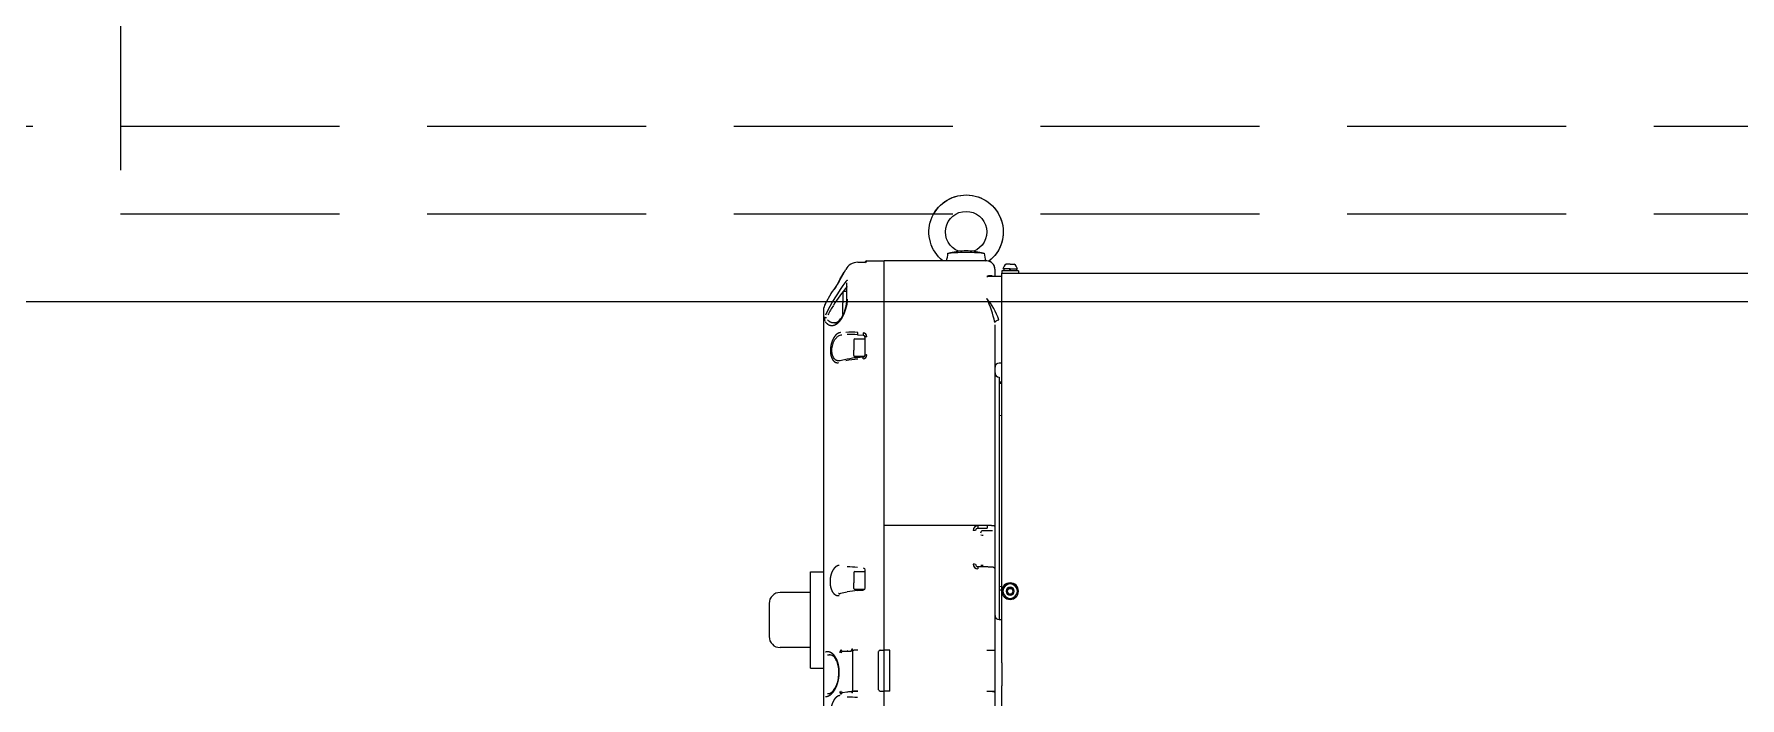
# Model space of a CAD drawing. Extents: x -1201378 to 2367219, y -619313 to 244905.
# Drawn here: x 1260927 to 1262874, y 144181 to 144939 of the extents above; entities that cross this region are included whole.
import ezdxf

# ---------------------------------------------------------------- set-up
doc = ezdxf.new("R2010")
doc.units = 0
doc.header["$LTSCALE"] = 1000
doc.linetypes.add('DASH', pattern=[0.35, 0.25, -0.1])
doc.layers.get('0').update_dxf_attribs({"linetype": 'CONTINUOUS'})
for name, color, linetype in [('A-LIN-V', 9, 'CONTINUOUS'), ('A-SFCE', 30, 'CONTINUOUS'), ('EWHS5T6M-3', 7, 'CONTINUOUS'), ('FHSGH10105-主梁-04', 7, 'CONTINUOUS')]:
    doc.layers.add(name, color=color, linetype=linetype)

# ---------------------------------------------------------------- blocks, each defined once
blk = doc.blocks.new('b234swerwr-M')
at = {"color": 6, "linetype": 'DASH'}
blk.add_line((1570255.4, 577182.5), (1562425.4, 577182.5), dxfattribs=at)
at = {"color": 4}
blk.add_line((1568076.9, 577028.9), (1568076.9, 577028.8), dxfattribs=at)
at = {"layer": 'EWHS5T6M-3', "color": 4, "linetype": 'Continuous'}
for p, q in [((1568160.1, 577039.7), (1568162.8, 577040.2)), ((1568177.9, 577040.2), (1568180.6, 577039.7)), ((1568026.4, 577007.5), (1568031.3, 577015.9)), ((1568026.4, 577007.5), (1568031.3, 577015.9)), ((1568028.3, 577010.4), (1568033.1, 577019.1)), ((1568028.3, 577010.4), (1568033.1, 577019.1)), ((1568046.7, 577027.4), (1568053.1, 577027.5)), ((1568046.7, 577027.4), (1568053.1, 577027.5)), ((1568057.1, 577028.8), (1568076.9, 577028.8)), ((1568057.1, 577028.8), (1568076.9, 577028.8)), ((1568193.9, 577028.9), (1568076.9, 577028.9)), ((1568076.9, 577011), (1568076.9, 577028.9)), ((1568143.8, 577028.9), (1568076.9, 577028.9)), ((1568076.9, 577011), (1568076.9, 577028.5)), ((1568076.9, 576986.1), (1568076.9, 577011)), ((1568076.9, 576986.1), (1568076.9, 577011)), ((1568197.8, 577011.5), (1568211.2, 577011.5)), ((1568203.4, 577011.5), (1568203.4, 577019.4)), ((1568203.4, 577011.5), (1568203.4, 577019.4)), ((1568203.4, 577011.5), (1568211.2, 577011.5)), ((1568230.1, 577017.4), (1568211.2, 577017.4)), ((1568211.2, 577017.4), (1568211.2, 577014.9)), ((1568211.2, 576973.3), (1568211.2, 577014.9)), ((1568211.2, 577014.9), (1569125.8, 577014.9)), ((1568211.2, 577011.5), (1568211.2, 577014.9)), ((1568211.2, 577014.9), (1569125.8, 577014.9)), ((1568220.7, 577019.9), (1568212.4, 577019.9)), ((1568213.4, 577019.9), (1568213.4, 577017.4)), ((1568220.7, 577025.1), (1568215.9, 577025.1)), ((1568220.3, 577019.9), (1568219.7, 577017.4)), ((1568220.7, 577025.1), (1568225.4, 577025.1)), ((1568220.7, 577019.9), (1568228.9, 577019.9)), ((1568221, 577017.4), (1568221.6, 577019.9)), ((1568224.3, 577025.1), (1568224.3, 577025.1)), ((1568228, 577019.9), (1568228, 577017.4)), ((1568230.1, 577017.4), (1568230.1, 577014.9)), ((1568009.8, 576980.3), (1568016.4, 576991.8)), ((1568009.8, 576980.3), (1568016.4, 576991.8)), ((1568016.1, 576991.3), (1568016.4, 576991.7)), ((1568016.1, 576991.3), (1568016.4, 576991.7)), ((1568029.6, 576992.3), (1568029.6, 576981.2)), ((1568031.5, 576994.2), (1568034.4, 576994.2)), ((1568034.4, 576984.7), (1568034.4, 577004)), ((1568007.7, 576972.5), (1568007.7, 576959)), ((1568007.7, 576972.5), (1568007.7, 576959)), ((1568029.6, 576967.8), (1568029.6, 576981.2)), ((1568076.9, 576727.9), (1568076.9, 576986.1)), ((1568076.9, 576727), (1568076.9, 576986.1)), ((1568211.2, 576570.2), (1568211.2, 576973.3)), ((1568007.7, 576959), (1568007.7, 576719.2)), ((1568007.7, 576959), (1568007.7, 576719.2)), ((1568008.9, 576963.3), (1568009, 576965.2)), ((1568203.4, 576725.8), (1568203.4, 576955.9)), ((1568042.3, 576938.8), (1568042.3, 576927.1)), ((1568042.3, 576935.3), (1568042.3, 576935.2)), ((1568043.6, 576940), (1568054.9, 576940)), ((1568046.5, 576944.6), (1568052.9, 576944)), ((1568052.9, 576944), (1568052.9, 576944.1)), ((1568054.9, 576941.9), (1568054.9, 576921)), ((1568034.8, 576916.7), (1568026.6, 576914.8)), ((1568042.3, 576920.8), (1568042.3, 576927.1)), ((1568042.3, 576924.4), (1568042.3, 576924.3)), ((1568054.9, 576919.6), (1568043.6, 576919.6)), ((1568052.9, 576918.9), (1568046.5, 576918.4)), ((1568211.2, 576912.3), (1568208.1, 576912.3)), ((1568208.1, 576896.3), (1568208.1, 576707.4)), ((1568211.2, 576890.3), (1568208.1, 576890.3)), ((1568208.1, 576889.2), (1568211.2, 576889.2)), ((1568208.1, 576852.9), (1568211.2, 576852.4)), ((1568007.7, 576719.2), (1568007.7, 576580.3)), ((1568007.7, 576719.2), (1568007.7, 576673.9)), ((1568076.9, 576584.6), (1568076.9, 576727)), ((1568193.9, 576727), (1568076.9, 576727)), ((1568076.9, 576584.6), (1568076.9, 576726.2)), ((1568183.9, 576723.7), (1568194.6, 576723.7)), ((1568200.7, 576720.9), (1568189.5, 576720.9)), ((1568203.4, 576723.6), (1568203.4, 576725.8)), ((1568203.4, 576715.6), (1568203.4, 576723.6)), ((1568203.4, 576681.1), (1568203.4, 576715.6)), ((1568208.1, 576707.4), (1568208.1, 576619.4)), ((1568183.9, 576679.9), (1568193.9, 576679.9)), ((1568203.4, 576676.5), (1568203.4, 576681.1)), ((1567992.8, 576673.9), (1568007.7, 576673.9)), ((1567992.8, 576563.9), (1567992.8, 576673.9)), ((1567992.8, 576673.9), (1568007.7, 576673.9)), ((1567992.8, 576650.3), (1567992.8, 576673.9)), ((1568042.3, 576673), (1568042.3, 576661.4)), ((1568042.3, 576669.5), (1568042.3, 576669.5)), ((1568042.3, 576655.1), (1568042.3, 576661.4)), ((1568043.6, 576674.3), (1568054.9, 576674.3)), ((1568054.9, 576676.3), (1568054.9, 576655.3)), ((1568203.4, 576584.5), (1568203.4, 576676.6)), ((1567992.8, 576650.3), (1567958.2, 576650.3)), ((1567992.8, 576650.3), (1567958.2, 576650.3)), ((1568034.8, 576650.9), (1568027.2, 576649.1)), ((1568042.3, 576658.6), (1568042.3, 576658.6)), ((1568054.3, 576653.9), (1568043.6, 576653.9)), ((1568046.5, 576652.6), (1568052.9, 576653.1)), ((1568211.2, 576657.3), (1568208.1, 576656.8)), ((1568208.1, 576653.5), (1568211.2, 576653.5)), ((1568218.8, 576655.1), (1568217, 576651.9)), ((1568217, 576651.9), (1568218.8, 576648.8)), ((1568218.8, 576655.1), (1568222.5, 576655.1)), ((1568218.8, 576648.8), (1568222.5, 576648.8)), ((1568224.3, 576651.9), (1568222.5, 576655.1)), ((1568222.5, 576648.8), (1568224.3, 576651.9)), ((1567945.7, 576637.8), (1567945.7, 576600.1)), ((1567945.7, 576637.8), (1567945.7, 576600.1)), ((1568208.1, 576619.4), (1568211.2, 576619.4)), ((1567992.8, 576587.5), (1567958.2, 576587.5)), ((1567992.8, 576587.5), (1567958.2, 576587.5)), ((1567992.8, 576563.9), (1567992.8, 576587.5)), ((1568039.2, 576583.1), (1568029.4, 576583.1)), ((1568040.7, 576583.5), (1568040.8, 576584.5)), ((1568040.7, 576583.5), (1568040.7, 576538.4)), ((1568040.8, 576584.5), (1568040.8, 576584.5)), ((1568046.7, 576584.6), (1568042.3, 576584.6)), ((1568070.6, 576539.2), (1568070.6, 576583)), ((1568072.2, 576584.6), (1568076.9, 576584.6)), ((1568076.9, 576582.1), (1568076.9, 576584.6)), ((1568076.9, 576582.1), (1568076.9, 576584.6)), ((1568083.2, 576584.6), (1568076.9, 576584.6)), ((1568083.2, 576537.6), (1568083.2, 576584.6)), ((1568193.9, 576584.6), (1568201.8, 576584.6)), ((1568203.4, 576537.5), (1568203.4, 576584.5)), ((1567992.8, 576563.9), (1568007.7, 576563.9)), ((1567992.8, 576563.9), (1568007.7, 576563.9)), ((1568007.7, 576580.3), (1568007.7, 576554.8)), ((1568007.7, 576563.9), (1568007.7, 576377.8)), ((1568076.9, 576577), (1568076.9, 576582.1)), ((1568076.9, 576577), (1568076.9, 576582.1)), ((1568076.9, 576541.9), (1568076.9, 576577)), ((1568076.9, 576541.9), (1568076.9, 576577)), ((1568211.2, 576570.2), (1568211.2, 576543.8)), ((1568007.7, 576554.8), (1568007.7, 576532.2)), ((1568211.2, 576542.7), (1568211.2, 576543.8)), ((1568007.7, 576532.2), (1568007.7, 576377.8)), ((1568029, 576536.1), (1568029.1, 576536.1)), ((1568029.2, 576536.1), (1568034.2, 576536.9)), ((1568040.8, 576537.5), (1568040.7, 576538.4)), ((1568040.8, 576537.5), (1568040.8, 576537.5)), ((1568046.7, 576537.6), (1568042.3, 576537.6)), ((1568072.2, 576537.6), (1568076.9, 576537.6)), ((1568076.9, 576537.6), (1568076.9, 576541.9)), ((1568076.9, 576537.6), (1568076.9, 576541.9)), ((1568076.9, 576380), (1568076.9, 576537.6)), ((1568076.9, 576379), (1568076.9, 576537.6)), ((1568083.2, 576537.6), (1568076.9, 576537.6)), ((1568193.9, 576537.6), (1568201.8, 576537.6)), ((1568203.4, 576536.8), (1568203.4, 576537.5)), ((1568203.4, 576378.8), (1568203.4, 576536.8)), ((1568211.2, 576501.1), (1568211.2, 576542.7))]:
    blk.add_line(p, q, dxfattribs=at)
for centre, radius, start, end in [((1568119.7, 577038.7), 29.9, 340.8166, 358.0072), ((1568221.1, 577038.7), 30, 182.0189, 199.43), ((1568047, 577011.4), 16, 91.3227, 151.1911), ((1568047, 577011.4), 16, 91.3227, 151.1911), ((1568057.1, 577026.6), 2.2, 90, 168.9706), ((1568057.1, 577026.1), 2.18, 89.521, 179.5128), ((1568057.1, 577026.6), 2.2, 90, 152.5382), ((1568193.9, 577019.4), 9.47, 359.7712, 89.7694), ((1568193.9, 577019.4), 9.47, 359.7712, 74.2913), ((1568220.7, 577018.1), 8.45, 123.9117, 167.5145), ((1568220.7, 577018.1), 8.45, 12.4855, 56.0883), ((1568223.9, 576863), 238, 143.3125, 154.0846), ((1567904.8, 577075.6), 139.6, 323.0856, 332.1853), ((1567904.8, 577075.6), 139.6, 323.0856, 332.1853), ((1568148.5, 576899.8), 151.4, 138.8203, 148.8217), ((1568031.5, 576992.3), 1.89, 90, 180), ((1568023.4, 576972.5), 15.7, 150.1985, 180), ((1568023.4, 576972.5), 15.7, 150.1985, 180), ((1568268.9, 576819.1), 296.2, 147.5217, 149.9879), ((1567993.2, 576986.2), 41.2, 343.9901, 357.9137), ((1568000.7, 576986.3), 34.5, 339.5614, 358.1445), ((1568084, 576933.6), 121.8, 11.8978, 25.5015), ((1568136.2, 576937.1), 75.7, 18.9488, 40.3087), ((1568018.1, 576962), 9.24, 171.9501, 191.2401), ((1568011.2, 576960.2), 3.86, 91.0799, 126.0869), ((1568031.5, 576967.8), 1.89, 180, 212.8769), ((1568038.5, 576858.8), 88.7, 84.7237, 93.521), ((1568037.4, 576854.5), 90.5, 84.2422, 91.6621), ((1568043.6, 576938.8), 1.26, 90, 180), ((1568095.5, 576942.3), 49.1, 174.2631, 177.312), ((1568101.9, 576941.7), 49.1, 174.1938, 177.1993), ((1568052.7, 576941.9), 2.17, 0.5122, 85.7726), ((1568052.7, 576942.3), 4.37, 0.3735, 85.3661), ((1568051.8, 576826.4), 90.4, 93.2302, 101.945), ((1568053.4, 576824.4), 94.2, 94.2041, 101.3922), ((1568043.6, 576920.8), 1.26, 180, 270), ((1568052.7, 576921.1), 2.17, 274.2226, 359.4981), ((1568031.7, 576915.7), 21.4, 3.7454, 8.5124), ((1568052.7, 576921.5), 4.37, 274.6048, 359.6494), ((1568208.1, 576907.6), 4.71, 90, 180), ((1568208.1, 576901), 4.71, 180, 270), ((1568183.9, 576721.2), 5.38, 89.5321, 179.3724), ((1568179, 576710), 11.3, 79.092, 92.5425), ((1568183.8, 576721), 2.68, 87.6388, 178.6889), ((1568257.4, 576725.1), 73.5, 178.8719, 181.1281), ((1568189.6, 576718.2), 2.69, 91.3629, 180.1595), ((1568193.9, 576725.9), 1.16, 56.5639, 88.8489), ((1568194.4, 576726.5), 0.34, 4.9309, 64.4876), ((1568175.7, 576725.9), 19.1, 353.1818, 1.8796), ((1568189.5, 576728.2), 12.4, 259.7311, 271.9035), ((1568037.3, 576588.5), 91, 84.2011, 91.5797), ((1568179, 576671.6), 11.1, 79.0186, 92.6159), ((1568183.9, 576682.8), 5.39, 180.68, 270.4155), ((1568183.9, 576682.6), 2.78, 181.5707, 270.3627), ((1568189.4, 576692.5), 11.1, 259.0186, 272.6159), ((1568043.6, 576673), 1.26, 90, 180), ((1568220.7, 576651.9), 9.43, 0, 180), ((1568220.7, 576651.9), 8.25, 0, 180), ((1567958.2, 576637.8), 12.6, 90, 180), ((1567958.2, 576637.8), 12.6, 90, 180), ((1568026, 576653), 4.14, 253.4694, 275.5303), ((1568053.5, 576558), 94.8, 94.2539, 101.4015), ((1568043.6, 576655.1), 1.26, 180, 270), ((1568220.7, 576651.9), 9.43, 180, 0), ((1568220.7, 576651.9), 8.25, 180, 0), ((1568220.7, 576651.9), 4.71, 0, 180), ((1568220.7, 576651.9), 4.71, 180, 0), ((1568220.7, 576651.9), 3.63, 120, 180), ((1568220.7, 576651.9), 3.63, 180, 240), ((1568220.7, 576651.9), 3.63, 60, 120), ((1568220.7, 576651.9), 3.63, 240, 300), ((1568220.7, 576651.9), 3.63, 0, 60), ((1568220.7, 576651.9), 3.63, 300, 0), ((1568208.1, 576624.1), 4.71, 180, 270), ((1567958.2, 576600.1), 12.6, 180, 270), ((1567958.2, 576600.1), 12.6, 180, 270), ((1568029.5, 576581.2), 1.88, 91.7741, 174.5739), ((1568038.3, 576584.5), 2.48, 359.4394, 37.8711), ((1568072.2, 576583), 1.57, 90, 180), ((1568037.3, 576439.8), 91, 84.2011, 91.5797), ((1568038.1, 576537.5), 2.68, 323.6578, 359.8796), ((1568072.2, 576539.2), 1.57, 180, 270)]:
    blk.add_arc(centre, radius, start, end, dxfattribs=at)
at = {"layer": 'EWHS5T6M-3', "color": 4, "linetype": 'Continuous', "extrusion": (0, 0, -1)}
for centre, major_axis, ratio, start_param, end_param in [((1568170.4, 577061.9), (-42.4, 0), 0.996195, -0.894844, 4.064252), ((1568170.4, 577061.9), (-42.4, 0), 0.996195, -0.894844, 4.049918), ((1568170.4, 577061.9), (-23.6, 0), 0.996195, -1.211117, 4.35271), ((1568170.4, 577036.8), (22.8, 0), 0.087156, 3.567796, 4.712389), ((1568170.4, 577039.9), (8.3, 0), 0.087156, 3.565804, 4.712389), ((1568170.4, 577039.9), (8.3, 0), 0.087156, 4.712389, 5.858974), ((1568170.4, 577036.8), (22.8, 0), 0.087156, 4.712389, 5.856982), ((1568207.8, 576958.9), (-4.64, -0.82), 0.579645, 0.23379, 1.672671), ((1568052.6, 576941.9), (-2.24, -0.01), 0.981753, 1.67675, 3.141808), ((1568052.7, 576676.3), (2.2, 0), 0.996195, 4.799655, 6.283185), ((1568052.7, 576655.3), (-2.2, 0), 0.996195, 3.141593, 4.625123), ((1568046.7, 576583.2), (-14.1, 0), 0.087156, 0.523599, 0.664081), ((1568039.2, 576582.7), (1.57, 0), 0.996195, 4.712389, 6.283185), ((1568039.2, 576583.5), (1.57, 0), 0.786918, 4.994332, 6.283185), ((1568042.3, 576584.5), (1.57, 0), 0.087156, 3.482259, 4.712389), ((1568201.8, 576584.5), (1.57, 0), 0.087156, 4.712389, 6.283185), ((1568034.4, 576535.3), (0.23, -1.55), 0.86273, 3.141593, 3.314816), ((1568046.7, 576536.3), (-14.1, 0), 0.087156, 0.523599, 1.011737), ((1568039.2, 576538.4), (1.57, 0), 0.882114, 0, 1.288854), ((1568042.3, 576537.5), (-1.57, 0), 0.087156, 0.340666, 1.570796), ((1568046.7, 576536.3), (-15.7, 0), 0.087156, 1.187697, 1.570796), ((1568193.9, 576536.8), (9.43, 0), 0.087156, 4.712389, 6.283185), ((1568201.8, 576537.5), (-1.57, 0), 0.087156, 1.570796, 3.141593)]:
    blk.add_ellipse(centre, major_axis=major_axis, ratio=ratio, start_param=start_param, end_param=end_param, dxfattribs=at)
at = {"layer": 'EWHS5T6M-3', "color": 4, "linetype": 'Continuous'}
for points, degree, knots in [([(1568149.6, 577037.7), (1568149.8, 577037.7), (1568150.1, 577037.8), (1568150.6, 577037.8), (1568151.1, 577037.9), (1568151.6, 577038), (1568152, 577038.1), (1568152.5, 577038.2), (1568152.9, 577038.3), (1568153.4, 577038.4), (1568154, 577038.5), (1568154.8, 577038.7), (1568155.8, 577038.8), (1568156.8, 577039), (1568158, 577039.3), (1568159.1, 577039.5), (1568159.9, 577039.6), (1568160.2, 577039.7), (1568160.3, 577039.7)], 3, [0, 0, 0, 0, 0.0291535, 0.0579, 0.0862636, 0.114267, 0.1419322, 0.1692799, 0.1963296, 0.2231, 0.2496083, 0.3142608, 0.3745184, 0.4399871, 0.4983658, 0.6233073, 0.6899846, 0.7009324, 0.7009324, 0.7009324, 0.7009324]), ([(1568180.5, 577039.7), (1568180.5, 577039.7), (1568180.8, 577039.6), (1568181.6, 577039.5), (1568182.8, 577039.3), (1568184, 577039), (1568184.9, 577038.8), (1568185.9, 577038.7), (1568186.8, 577038.5), (1568187.7, 577038.3), (1568188.5, 577038.2), (1568189.4, 577038), (1568190.2, 577037.8), (1568190.8, 577037.7), (1568191.1, 577037.7)], 3, [0.2991535, 0.2991535, 0.2991535, 0.2991535, 0.3094943, 0.3759967, 0.5011338, 0.5596756, 0.6253853, 0.6856136, 0.7502717, 0.7981934, 0.8470118, 0.8968364, 0.9477883, 1, 1, 1, 1]), ([(1568053.1, 577027.5), (1568053.5, 577027.5), (1568053.9, 577027.5), (1568054.3, 577027.5), (1568054.6, 577027.5), (1568055, 577027.6), (1568055.3, 577027.6), (1568055.6, 577027.7), (1568055.9, 577027.7), (1568056.2, 577027.8), (1568056.4, 577027.9), (1568056.6, 577027.9), (1568056.8, 577028), (1568056.9, 577028.1), (1568057, 577028.1), (1568057.1, 577028.2), (1568057.1, 577028.3)], 2, [0, 0, 0, 0.125, 0.125, 0.25, 0.25, 0.375, 0.375, 0.5, 0.5, 0.625, 0.625, 0.75, 0.75, 0.875, 0.875, 1, 1, 1]), ([(1568053.1, 577027.5), (1568053.5, 577027.5), (1568053.9, 577027.5), (1568054.3, 577027.5), (1568054.6, 577027.5), (1568054.9, 577027.6), (1568055.1, 577027.6)], 2, [0, 0, 0, 0.125, 0.125, 0.25, 0.25, 0.3390193, 0.3390193, 0.3390193]), ([(1568201.2, 577011), (1568201.2, 577011), (1568201.2, 577011), (1568201, 577011.1), (1568200.7, 577011.3), (1568200.5, 577011.4), (1568200.2, 577011.5), (1568199.9, 577011.6), (1568199.6, 577011.7), (1568199.2, 577011.8), (1568198.8, 577011.8), (1568198.4, 577011.9), (1568197.9, 577011.9), (1568197.3, 577011.9), (1568196.7, 577011.8), (1568196.1, 577011.7), (1568195.4, 577011.5), (1568194.7, 577011.3), (1568194.2, 577011.1), (1568193.9, 577011)], 3, [0.3697018, 0.3697018, 0.3697018, 0.3697018, 0.3698202, 0.3948705, 0.42041, 0.4464403, 0.4729628, 0.4999791, 0.5295356, 0.5622689, 0.5981805, 0.6372718, 0.6795436, 0.7249968, 0.7736319, 0.8254494, 0.8804497, 0.9386332, 1, 1, 1, 1]), ([(1568193.9, 577011), (1568194.1, 577011), (1568194.4, 577011.1), (1568194.9, 577011.2), (1568195.4, 577011.3), (1568195.8, 577011.4), (1568196.2, 577011.4), (1568196.6, 577011.5), (1568197, 577011.5), (1568197.3, 577011.5), (1568197.6, 577011.5), (1568197.8, 577011.5), (1568197.9, 577011.5), (1568198, 577011.5)], 3, [0, 0, 0, 0, 0.0263006, 0.0514237, 0.0753694, 0.0981375, 0.1197282, 0.1401415, 0.1593774, 0.1774359, 0.1943171, 0.2100211, 0.2121854, 0.2121854, 0.2121854, 0.2121854]), ([(1568026.4, 577007.5), (1568025, 577005), (1568023.6, 577002.6), (1568021.3, 576998.8), (1568020.4, 576997.4), (1568019.7, 576996.1)], 3, [0, 0, 0, 0, 0.25, 0.25, 0.4283899, 0.4283899, 0.4283899, 0.4283899]), ([(1568026.4, 577007.5), (1568025, 577005), (1568023.6, 577002.6), (1568021.3, 576998.8), (1568020.4, 576997.4), (1568019.7, 576996.1)], 3, [0, 0, 0, 0, 0.25, 0.25, 0.4283899, 0.4283899, 0.4283899, 0.4283899]), ([(1568035.2, 577006.1), (1568035.2, 577006.1), (1568035.2, 577006.2), (1568035.2, 577006.3), (1568035.2, 577006.3), (1568035.1, 577006.4), (1568035.1, 577006.4), (1568035, 577006.4), (1568034.9, 577006.5), (1568034.8, 577006.5), (1568034.7, 577006.4), (1568034.6, 577006.4), (1568034.5, 577006.4), (1568034.3, 577006.3), (1568034, 577006.1), (1568033.7, 577005.9), (1568033.4, 577005.6), (1568033.2, 577005.3), (1568033.1, 577005.2)], 3, [0, 0, 0, 0, 0.044827, 0.089649, 0.134508, 0.179451, 0.224519, 0.269756, 0.315205, 0.360909, 0.406908, 0.453243, 0.499955, 0.591439, 0.686942, 0.786723, 0.891009, 1, 1, 1, 1]), ([(1568009.8, 576959.2), (1568011.1, 576957.6), (1568012.6, 576956.6), (1568014.1, 576955.6), (1568015.7, 576955.3), (1568017.4, 576955), (1568019.1, 576955.4), (1568020.8, 576955.8), (1568022.6, 576956.9), (1568024.3, 576958), (1568025.8, 576959.7), (1568027.4, 576961.5), (1568028.8, 576963.7), (1568030.2, 576966), (1568031.2, 576968.6), (1568032.3, 576971.3), (1568033.1, 576974.2)], 2, [0, 0, 0, 0.125, 0.125, 0.25, 0.25, 0.375, 0.375, 0.5, 0.5, 0.625, 0.625, 0.75, 0.75, 0.875, 0.875, 1, 1, 1]), ([(1568020.1, 576958), (1568021.2, 576958.2), (1568023, 576958.6), (1568026.5, 576961.3), (1568029.4, 576965.6), (1568031.6, 576970.4), (1568032.4, 576973.1), (1568032.8, 576974.8)], 3, [0, 0, 0, 0, 0.20239, 0.441275, 0.70926, 0.852292, 1, 1, 1, 1]), ([(1568032.8, 576974.8), (1568032.7, 576974.7), (1568032.7, 576974.7), (1568032.7, 576974.5), (1568032.9, 576974.3), (1568033.1, 576974.2)], 3, [0.6278283, 0.6278283, 0.6278283, 0.6278283, 0.7554749, 0.7554749, 1, 1, 1, 1]), ([(1568022, 576958.3), (1568021.6, 576958.2), (1568020.8, 576958), (1568019.6, 576958), (1568018.5, 576958), (1568017.7, 576958.2), (1568017.1, 576958.3), (1568016.5, 576958.5), (1568015.9, 576958.8), (1568015.2, 576959.1), (1568014.6, 576959.5), (1568014, 576960), (1568013.4, 576960.5), (1568012.9, 576961), (1568012.6, 576961.3), (1568012.4, 576961.5)], 3, [0.6081582, 0.6081582, 0.6081582, 0.6081582, 0.6495039, 0.6996717, 0.7500026, 0.7714521, 0.794378, 0.8187894, 0.8446945, 0.8721015, 0.9010181, 0.9268597, 0.9519691, 0.9763484, 1, 1, 1, 1]), ([(1568027, 576947), (1568026, 576946.9), (1568025, 576946.5), (1568024, 576946.1), (1568023, 576945.4), (1568022, 576944.6), (1568021.1, 576943.6), (1568020.2, 576942.5), (1568019.4, 576941.2), (1568018.6, 576939.9), (1568018, 576938.4), (1568017.3, 576936.9), (1568016.8, 576935.2), (1568016.3, 576933.5), (1568016, 576931.8), (1568015.7, 576930.1), (1568015.6, 576928.3), (1568015.5, 576926.6), (1568015.6, 576924.9), (1568015.7, 576923.3), (1568016, 576921.7), (1568016.3, 576920.2), (1568016.8, 576918.8), (1568017.3, 576917.5), (1568017.9, 576916.4), (1568018.6, 576915.3), (1568019.4, 576914.5), (1568020.2, 576913.7), (1568021.1, 576913.3), (1568022, 576912.8), (1568022.9, 576912.7), (1568023.9, 576912.6), (1568024.9, 576912.8)], 2, [0, 0, 0, 0.0625, 0.0625, 0.125, 0.125, 0.1875, 0.1875, 0.25, 0.25, 0.3125, 0.3125, 0.375, 0.375, 0.4375, 0.4375, 0.5, 0.5, 0.5625, 0.5625, 0.625, 0.625, 0.6875, 0.6875, 0.75, 0.75, 0.8125, 0.8125, 0.875, 0.875, 0.9375, 0.9375, 1, 1, 1]), ([(1568026.6, 576914.8), (1568026.3, 576914.8), (1568025.7, 576914.6), (1568024.8, 576914.7), (1568023.9, 576914.8), (1568023.2, 576915), (1568022.5, 576915.3), (1568021.8, 576915.7), (1568021.2, 576916.1), (1568020.7, 576916.6), (1568020.3, 576917), (1568019, 576918.6), (1568017.5, 576922.1), (1568017, 576928.6), (1568018.5, 576935.1), (1568020.6, 576939.1), (1568022.4, 576941.2), (1568023.5, 576942.3), (1568024.9, 576943.4), (1568026.7, 576944.3), (1568028, 576944.5), (1568028.7, 576944.6)], 3, [0, 0, 0, 0, 0.033245, 0.064719, 0.094405, 0.122286, 0.148348, 0.172577, 0.194963, 0.215497, 0.234174, 0.250994, 0.381174, 0.499699, 0.614244, 0.74915, 0.778071, 0.817781, 0.868141, 0.928959, 1, 1, 1, 1]), ([(1568057.1, 576942.3), (1568056.8, 576942.3), (1568056.5, 576942.3), (1568056, 576942.3), (1568055.7, 576942.2), (1568055.3, 576942.1), (1568055.2, 576942.1), (1568054.9, 576942), (1568054.9, 576941.9), (1568054.9, 576941.9)], 3, [0, 0, 0, 0, 0.25, 0.25, 0.5, 0.5, 0.75, 0.75, 1, 1, 1, 1]), ([(1568057.1, 576921.5), (1568056.8, 576921.5), (1568056.5, 576921.5), (1568056, 576921.4), (1568055.7, 576921.4), (1568055.3, 576921.3), (1568055.2, 576921.3), (1568054.9, 576921.2), (1568054.9, 576921.1), (1568054.9, 576921)], 3, [0, 0, 0, 0, 0.25, 0.25, 0.5, 0.5, 0.75, 0.75, 1, 1, 1, 1]), ([(1568203.4, 576725.8), (1568203.4, 576725.8), (1568203.4, 576725.8), (1568203.3, 576725.8), (1568203.3, 576725.9), (1568203.3, 576725.9), (1568203.2, 576726), (1568203.1, 576726), (1568203, 576726.1), (1568202.9, 576726.1), (1568202.8, 576726.1), (1568202.7, 576726.2), (1568202.6, 576726.2), (1568202.5, 576726.2), (1568202.4, 576726.3), (1568202.2, 576726.3), (1568202.1, 576726.3), (1568202, 576726.3), (1568201.8, 576726.4), (1568201.7, 576726.4), (1568201.5, 576726.4), (1568201.4, 576726.4), (1568201.2, 576726.5), (1568201.1, 576726.5), (1568201, 576726.5), (1568200.7, 576726.5), (1568200.3, 576726.6), (1568199.6, 576726.6), (1568199, 576726.7), (1568198.3, 576726.7), (1568197.6, 576726.8), (1568196.8, 576726.8), (1568196.1, 576726.8), (1568195.3, 576726.8), (1568194.8, 576726.9), (1568194.6, 576726.9)], 3, [0, 0, 0, 0, 0.027471, 0.054365, 0.080681, 0.10642, 0.131582, 0.156167, 0.180175, 0.203606, 0.226459, 0.248735, 0.270434, 0.291556, 0.312101, 0.332068, 0.351458, 0.370272, 0.388508, 0.406167, 0.423249, 0.439754, 0.455681, 0.471032, 0.485806, 0.500003, 0.556902, 0.613462, 0.669684, 0.725569, 0.781119, 0.836335, 0.89122, 0.945774, 1, 1, 1, 1]), ([(1568025.5, 576681.3), (1568024.5, 576681.2), (1568023.5, 576680.8), (1568022.5, 576680.4), (1568021.6, 576679.6), (1568020.6, 576678.9), (1568019.8, 576677.8), (1568018.9, 576676.8), (1568018.2, 576675.5), (1568017.4, 576674.2), (1568016.9, 576672.7), (1568016.3, 576671.1), (1568015.9, 576669.5), (1568015.5, 576667.8), (1568015.3, 576666.1), (1568015.1, 576664.3), (1568015.1, 576662.6), (1568015.1, 576660.9), (1568015.3, 576659.2), (1568015.5, 576657.5), (1568015.9, 576656), (1568016.3, 576654.4), (1568016.9, 576653.1), (1568017.4, 576651.7), (1568018.2, 576650.6), (1568018.9, 576649.6), (1568019.8, 576648.8), (1568020.6, 576648), (1568021.6, 576647.5), (1568022.5, 576647), (1568023.5, 576646.9), (1568024.5, 576646.8), (1568025.5, 576647.1)], 2, [0, 0, 0, 0.0625, 0.0625, 0.125, 0.125, 0.1875, 0.1875, 0.25, 0.25, 0.3125, 0.3125, 0.375, 0.375, 0.4375, 0.4375, 0.5, 0.5, 0.5625, 0.5625, 0.625, 0.625, 0.6875, 0.6875, 0.75, 0.75, 0.8125, 0.8125, 0.875, 0.875, 0.9375, 0.9375, 1, 1, 1]), ([(1568183.9, 576679.8), (1568183.9, 576679.9), (1568183.9, 576679.8), (1568183.9, 576679.6), (1568183.9, 576679.5), (1568183.9, 576679), (1568183.9, 576678.7), (1568183.9, 576678.1), (1568183.9, 576677.8), (1568183.9, 576677.4)], 3, [0, 0, 0, 0, 0.25, 0.25, 0.5, 0.5, 0.75, 0.75, 1, 1, 1, 1]), ([(1568193.9, 576679.9), (1568194.6, 576679.9), (1568196, 576679.8), (1568198.3, 576679.8), (1568200.1, 576679.6), (1568201.1, 576679.4), (1568202, 576679), (1568202.8, 576678.3), (1568203.3, 576677.5), (1568203.3, 576676.9), (1568203.4, 576676.6)], 3, [0, 0, 0, 0, 0.127876, 0.328514, 0.539358, 0.689471, 0.783591, 0.862762, 0.935729, 1, 1, 1, 1]), ([(1568026.4, 576649), (1568026.3, 576649), (1568026, 576649), (1568025.4, 576649), (1568024.8, 576649.1), (1568024.6, 576649.1)], 3, [0.02891952, 0.02891952, 0.02891952, 0.02891952, 0.03559223, 0.06538625, 0.08931758, 0.08931758, 0.08931758, 0.08931758]), ([(1568026.5, 576648.9), (1568026.5, 576648.9), (1568026.5, 576649), (1568026.8, 576649.1), (1568027, 576649.1), (1568027.2, 576649.1)], 3, [0.727826, 0.727826, 0.727826, 0.727826, 0.75, 0.75, 1, 1, 1, 1]), ([(1568009.8, 576531.5), (1568011.3, 576531.6), (1568012.9, 576532.1), (1568014.4, 576532.7), (1568015.8, 576533.8), (1568017.2, 576534.9), (1568018.5, 576536.5), (1568019.8, 576538), (1568020.9, 576540), (1568022, 576541.9), (1568022.9, 576544.2), (1568023.8, 576546.5), (1568024.4, 576549), (1568025, 576551.5), (1568025.3, 576554.1), (1568025.6, 576556.7), (1568025.6, 576559.3), (1568025.6, 576561.9), (1568025.3, 576564.4), (1568025, 576566.9), (1568024.4, 576569.3), (1568023.8, 576571.6), (1568022.9, 576573.6), (1568022, 576575.6), (1568020.9, 576577.2), (1568019.8, 576578.8), (1568018.5, 576580), (1568017.2, 576581.1), (1568015.8, 576581.8), (1568014.4, 576582.5), (1568012.9, 576582.6), (1568011.4, 576582.7), (1568009.8, 576582.3)], 2, [0, 0, 0, 0.0625, 0.0625, 0.125, 0.125, 0.1875, 0.1875, 0.25, 0.25, 0.3125, 0.3125, 0.375, 0.375, 0.4375, 0.4375, 0.5, 0.5, 0.5625, 0.5625, 0.625, 0.625, 0.6875, 0.6875, 0.75, 0.75, 0.8125, 0.8125, 0.875, 0.875, 0.9375, 0.9375, 1, 1, 1]), ([(1568028.1, 576584.7), (1568027.7, 576584.7), (1568027.4, 576584.4), (1568027, 576584.1), (1568026.8, 576583.6), (1568026.5, 576583.1), (1568026.4, 576582.5), (1568026.2, 576581.9), (1568026.2, 576581.3)], 2, [0, 0, 0, 0.25, 0.25, 0.5, 0.5, 0.75, 0.75, 1, 1, 1]), ([(1568029.4, 576583.1), (1568029.1, 576583.1), (1568028.7, 576583.3), (1568028.2, 576583.9), (1568028.1, 576584.3), (1568028.1, 576584.7)], 3, [0, 0, 0, 0, 0.5, 0.5, 1, 1, 1, 1]), ([(1568039.6, 576584.7), (1568039.6, 576584.7), (1568039.5, 576584.6), (1568039.5, 576584.5), (1568039.4, 576584.4), (1568039.4, 576584.4), (1568039.3, 576584.3), (1568039.2, 576584.3), (1568039.2, 576584.3), (1568039.2, 576584.3)], 3, [0, 0, 0, 0, 0.129131, 0.262792, 0.401034, 0.543884, 0.691341, 0.843389, 1, 1, 1, 1]), ([(1568040.3, 576586), (1568040.3, 576586), (1568040.3, 576585.9), (1568040.2, 576585.9), (1568040.2, 576585.8), (1568040.2, 576585.7), (1568040.1, 576585.6), (1568040.1, 576585.5), (1568040, 576585.4), (1568039.9, 576585.2), (1568039.8, 576585), (1568039.7, 576584.9), (1568039.6, 576584.7), (1568039.6, 576584.7)], 3, [0, 0, 0, 0, 0.046213, 0.095895, 0.149811, 0.208554, 0.272571, 0.342192, 0.417658, 0.499136, 0.665682, 0.832684, 1, 1, 1, 1]), ([(1568012.4, 576579.1), (1568012.5, 576579.1), (1568012.8, 576579.2), (1568013.2, 576579.3), (1568013.6, 576579.3), (1568013.9, 576579.3), (1568014.3, 576579.4), (1568014.6, 576579.4), (1568014.9, 576579.4), (1568015.3, 576579.3), (1568015.5, 576579.3), (1568015.7, 576579.3), (1568015.8, 576579.3)], 3, [0, 0, 0, 0, 0.0181215, 0.0356849, 0.0526911, 0.0691411, 0.085036, 0.1003767, 0.1151641, 0.129399, 0.1430824, 0.15322, 0.15322, 0.15322, 0.15322]), ([(1568014, 576534.7), (1568015.7, 576535.5), (1568018.1, 576536.8), (1568022.2, 576543.3), (1568024.5, 576550.1), (1568025.5, 576557.7), (1568025, 576565.2), (1568023.2, 576571.8), (1568020.7, 576576.1), (1568018.1, 576578.6), (1568016.4, 576579.1), (1568015.2, 576579.3)], 3, [0, 0, 0, 0, 0.182956, 0.293819, 0.396585, 0.497863, 0.598718, 0.698185, 0.807965, 0.892562, 1, 1, 1, 1]), ([(1568014.3, 576534.8), (1568014.2, 576534.7), (1568013.8, 576534.7), (1568013.2, 576534.6), (1568012.7, 576534.5), (1568012.4, 576534.5)], 3, [0.91364602, 0.91364602, 0.91364602, 0.91364602, 0.92836282, 0.9630183, 1, 1, 1, 1]), ([(1568026.4, 576532.6), (1568025.4, 576532.6), (1568024.4, 576532.2), (1568023.4, 576531.7), (1568022.5, 576531), (1568021.5, 576530.2), (1568020.7, 576529.2), (1568019.8, 576528.2), (1568019.1, 576526.8), (1568018.4, 576525.5), (1568017.8, 576524), (1568017.2, 576522.5), (1568016.8, 576520.9), (1568016.4, 576519.2), (1568016.2, 576517.5), (1568016, 576515.8), (1568016, 576514), (1568016, 576512.3), (1568016.2, 576510.6), (1568016.4, 576509), (1568016.8, 576507.4), (1568017.2, 576505.9), (1568017.8, 576504.5), (1568018.4, 576503.2), (1568019.1, 576502.1), (1568019.8, 576501), (1568020.7, 576500.2), (1568021.5, 576499.5), (1568022.5, 576499), (1568023.4, 576498.5), (1568024.4, 576498.4), (1568025.4, 576498.3), (1568026.4, 576498.6)], 2, [0, 0, 0, 0.0625, 0.0625, 0.125, 0.125, 0.1875, 0.1875, 0.25, 0.25, 0.3125, 0.3125, 0.375, 0.375, 0.4375, 0.4375, 0.5, 0.5, 0.5625, 0.5625, 0.625, 0.625, 0.6875, 0.6875, 0.75, 0.75, 0.8125, 0.8125, 0.875, 0.875, 0.9375, 0.9375, 1, 1, 1]), ([(1568026.2, 576537.5), (1568026.2, 576536.9), (1568026.4, 576536.3), (1568026.5, 576535.7), (1568026.8, 576535.3), (1568027, 576534.9), (1568027.4, 576534.8), (1568027.7, 576534.6), (1568028.1, 576534.6)], 2, [0, 0, 0, 0.25, 0.25, 0.5, 0.5, 0.75, 0.75, 1, 1, 1]), ([(1568029.4, 576536.1), (1568029.4, 576536.1), (1568029.2, 576536.1), (1568029.1, 576536.1), (1568028.9, 576536.1), (1568028.8, 576536.2), (1568028.7, 576536.2), (1568028.5, 576536.2), (1568028.4, 576536.3), (1568028.4, 576536.3), (1568028.2, 576536.4), (1568028.1, 576536.5), (1568027.9, 576536.7), (1568027.8, 576536.9), (1568027.7, 576537.1), (1568027.6, 576537.3), (1568027.6, 576537.5), (1568027.6, 576537.5)], 3, [0, 0, 0, 0, 0.075871, 0.146671, 0.212405, 0.273077, 0.328693, 0.379262, 0.424794, 0.465303, 0.500811, 0.597627, 0.687782, 0.772055, 0.851394, 0.926938, 1, 1, 1, 1]), ([(1568029.4, 576536.1), (1568029.1, 576536.1), (1568028.7, 576536), (1568028.2, 576535.4), (1568028.1, 576535), (1568028.1, 576534.6)], 3, [0, 0, 0, 0, 0.503981, 0.503981, 1, 1, 1, 1]), ([(1568039.6, 576537.1), (1568039.6, 576537.1), (1568039.6, 576537), (1568039.7, 576537), (1568039.8, 576536.9), (1568039.9, 576536.8), (1568040, 576536.7), (1568040.1, 576536.5), (1568040.1, 576536.4), (1568040.2, 576536.3), (1568040.2, 576536.1), (1568040.3, 576536), (1568040.3, 576535.9)], 3, [0, 0, 0, 0, 0.096597, 0.194899, 0.294943, 0.396756, 0.500362, 0.61835, 0.725629, 0.823603, 0.914215, 1, 1, 1, 1])]:
    blk.add_open_spline(points, degree=degree, knots=knots, dxfattribs=at)
at = {"layer": 'FHSGH10105-主梁-04', "color": 4, "linetype": 'Continuous'}
blk.add_line((1562470.6, 576982.5), (1570255.4, 576982.5), dxfattribs=at)
blk = doc.blocks.new('G$C2C10B007')
at = {"layer": 'A-SFCE', "linetype": 'DASH'}
for p, q in [((-3050, 300), (-3050, 0)), ((-3050, 0), (3050, 0))]:
    blk.add_line(p, q, dxfattribs=at)

msp = doc.modelspace()

# ---------------------------------------------------------------- block references
at = {"layer": 'A-LIN-V'}
for name, p in [('G$C2C10B007', (1264075.6, 144733.3)), ('b234swerwr-M', (-306179.8, -432349.2))]:
    msp.add_blockref(name, p, dxfattribs=at)

doc.saveas('drawing.dxf')
